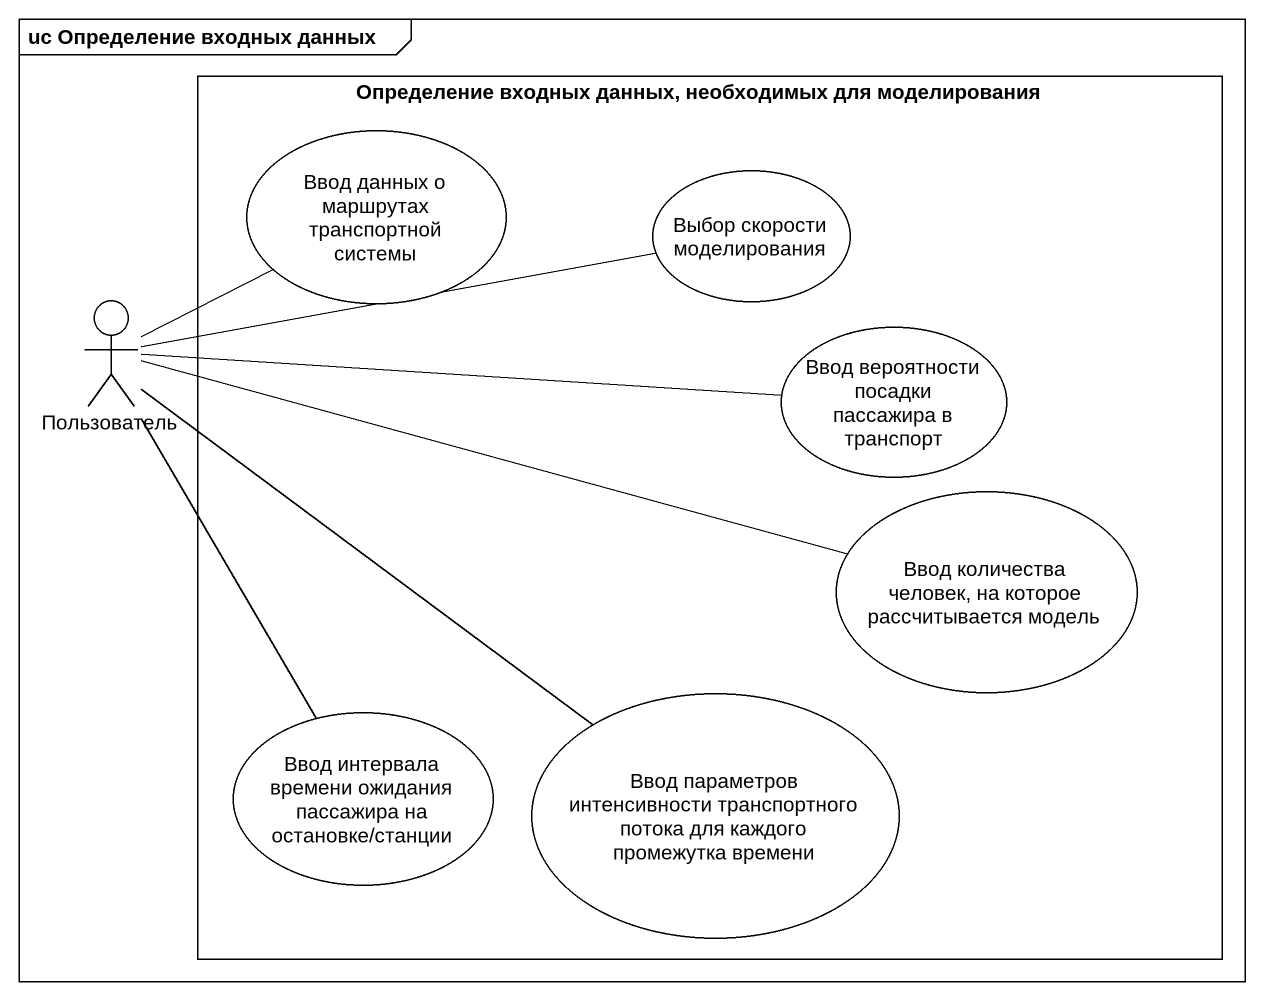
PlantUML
@startuml
mainframe uc Определение входных данных
rectangle "Определение входных данных, необходимых для моделирования" as Определение_входных_данных {
  usecase "Ввод данных о маршрутах транспортной системы" as Ввод_данных_о_маршрутах
  usecase "Выбор скорости моделирования" as Выбор_скорости_моделирования
  usecase "Ввод вероятности посадки пассажира в транспорт" as Ввод_вероятности_посадки
  usecase "Ввод количества человек, на которое рассчитывается модель" as Ввод_количества_человек_на
  usecase "Ввод параметров интенсивности транспортного потока для каждого промежутка времени" as Ввод_параметров
  usecase "Ввод интервала времени ожидания пассажира на остановке/станции" as Ввод_интервала_времени
}
actor Пользователь
Пользователь -up- Ввод_данных_о_маршрутах
Пользователь -right- Выбор_скорости_моделирования
Пользователь -right- Ввод_вероятности_посадки
Пользователь -right- Ввод_количества_человек_на
Пользователь -- Ввод_параметров
Пользователь -- Ввод_интервала_времени
@enduml
